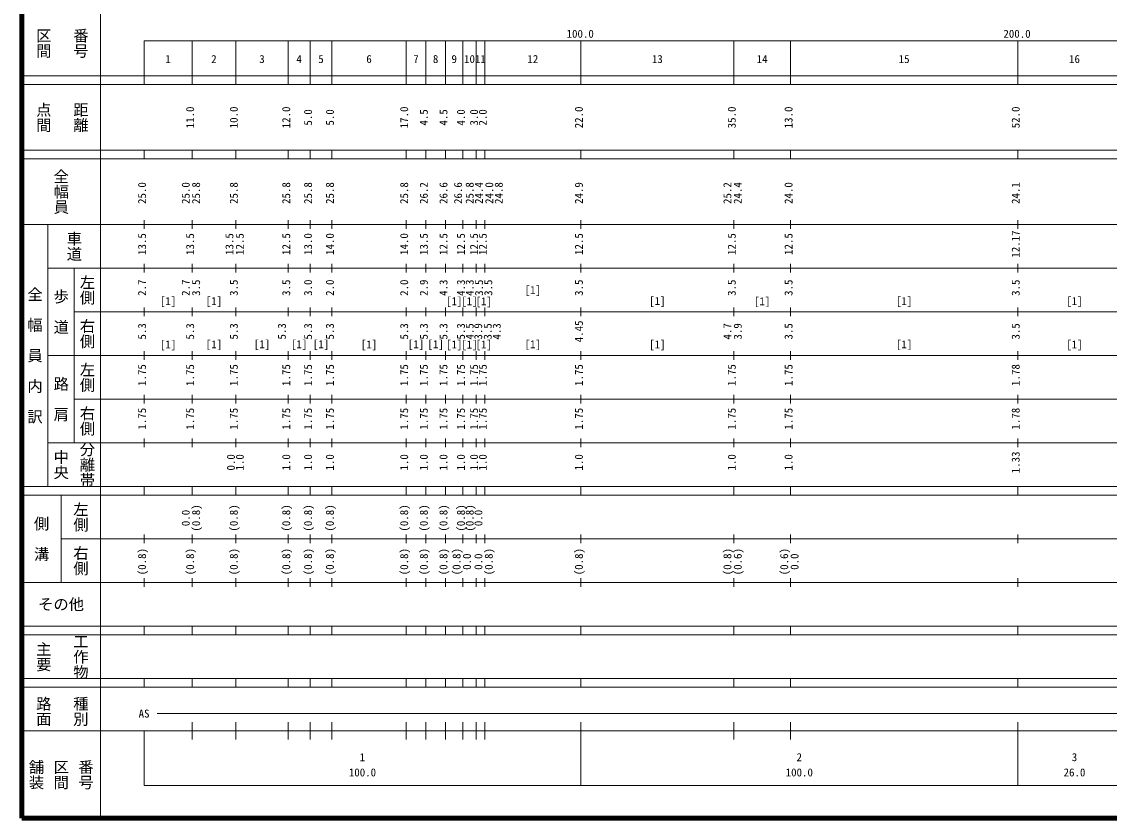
# Model space of a CAD drawing. Units: millimetres on the paper, enlarged 1000 times. Extents: x 40000 to 680000, y 20000 to 380000.
# Drawn here: x 40000 to 288958, y 20000 to 202409 of the extents above; entities that cross this region are included whole.
import ezdxf
from ezdxf.enums import TextEntityAlignment as Align

# ---------------------------------------------------------------- set-up
doc = ezdxf.new("R2010")
doc.units = ezdxf.units.MM
doc.header["$LTSCALE"] = 1000
doc.layers.add('M-TTL', color=2, linetype='Continuous', lineweight=140)
doc.layers.add('M-TTL-BAND', color=7, linetype='Continuous', lineweight=13)
doc.styles.add('@ＭＳ ゴシック', font='')
doc.styles.add('ＭＳ ゴシック', font='')
doc.styles.get('@ＭＳ ゴシック').set_extended_font_data('@MS Gothic')
doc.styles.get('ＭＳ ゴシック').set_extended_font_data('MS Gothic')

msp = doc.modelspace()

# ---------------------------------------------------------------- linework, layer by layer
at = {"layer": 'M-TTL'}
for p, q in [((40000, 380000), (40000, 20000)), ((40000, 20000), (680000, 20000))]:
    msp.add_line(p, q, dxfattribs=at)
at = {"layer": 'M-TTL-BAND'}
for p, q in [((58000, 370000), (58000, 20000)), ((68000, 198000), (579000, 198000)), ((68000, 198000), (68000, 188000)), ((79000, 188000), (79000, 198000)), ((89000, 188000), (89000, 198000)), ((101000, 188000), (101000, 198000)), ((106000, 188000), (106000, 198000)), ((111000, 188000), (111000, 198000)), ((128000, 188000), (128000, 198000)), ((132500, 188000), (132500, 198000)), ((137000, 188000), (137000, 198000)), ((141000, 188000), (141000, 198000)), ((144000, 188000), (144000, 198000)), ((146000, 188000), (146000, 198000)), ((168000, 188000), (168000, 198000)), ((203000, 188000), (203000, 198000)), ((216000, 188000), (216000, 198000)), ((268000, 188000), (268000, 198000)), ((40000, 190000), (579000, 190000)), ((40000, 188000), (579000, 188000)), ((40000, 173000), (579000, 173000)), ((68000, 171000), (68000, 173000)), ((79000, 171000), (79000, 173000)), ((89000, 171000), (89000, 173000)), ((101000, 171000), (101000, 173000)), ((106000, 171000), (106000, 173000)), ((111000, 171000), (111000, 173000)), ((128000, 171000), (128000, 173000)), ((132500, 171000), (132500, 173000)), ((137000, 171000), (137000, 173000)), ((141000, 171000), (141000, 173000)), ((144000, 171000), (144000, 173000)), ((146000, 171000), (146000, 173000)), ((168000, 171000), (168000, 173000)), ((203000, 171000), (203000, 173000)), ((216000, 171000), (216000, 173000)), ((268000, 171000), (268000, 173000)), ((40000, 171000), (579000, 171000)), ((68000, 155000), (68000, 157000)), ((79000, 155000), (79000, 157000)), ((89000, 155000), (89000, 157000)), ((101000, 155000), (101000, 157000)), ((106000, 155000), (106000, 157000)), ((111000, 155000), (111000, 157000)), ((128000, 155000), (128000, 157000)), ((132500, 155000), (132500, 157000)), ((137000, 155000), (137000, 157000)), ((141000, 155000), (141000, 157000)), ((144000, 155000), (144000, 157000)), ((146000, 155000), (146000, 157000)), ((168000, 155000), (168000, 157000)), ((203000, 155000), (203000, 157000)), ((216000, 155000), (216000, 157000)), ((268000, 155000), (268000, 157000)), ((40000, 156000), (579000, 156000)), ((46000, 96000), (46000, 156000)), ((68000, 145000), (68000, 147000)), ((79000, 145000), (79000, 147000)), ((89000, 145000), (89000, 147000)), ((101000, 145000), (101000, 147000)), ((106000, 145000), (106000, 147000)), ((111000, 145000), (111000, 147000)), ((128000, 145000), (128000, 147000)), ((132500, 145000), (132500, 147000)), ((137000, 145000), (137000, 147000)), ((141000, 145000), (141000, 147000)), ((144000, 145000), (144000, 147000)), ((146000, 145000), (146000, 147000)), ((168000, 145000), (168000, 147000)), ((203000, 145000), (203000, 147000)), ((216000, 145000), (216000, 147000)), ((268000, 145000), (268000, 147000)), ((46000, 146000), (579000, 146000)), ((52000, 146000), (52000, 106000)), ((68000, 135000), (68000, 137000)), ((79000, 135000), (79000, 137000)), ((89000, 135000), (89000, 137000)), ((101000, 135000), (101000, 137000)), ((106000, 135000), (106000, 137000)), ((111000, 135000), (111000, 137000)), ((128000, 135000), (128000, 137000)), ((132500, 135000), (132500, 137000)), ((137000, 135000), (137000, 137000)), ((141000, 135000), (141000, 137000)), ((144000, 135000), (144000, 137000)), ((146000, 135000), (146000, 137000)), ((168000, 135000), (168000, 137000)), ((203000, 135000), (203000, 137000)), ((216000, 135000), (216000, 137000)), ((268000, 135000), (268000, 137000)), ((52000, 136000), (579000, 136000)), ((68000, 125000), (68000, 127000)), ((79000, 125000), (79000, 127000)), ((89000, 125000), (89000, 127000)), ((101000, 125000), (101000, 127000)), ((106000, 125000), (106000, 127000)), ((111000, 125000), (111000, 127000)), ((128000, 125000), (128000, 127000)), ((132500, 125000), (132500, 127000)), ((137000, 125000), (137000, 127000)), ((141000, 125000), (141000, 127000)), ((144000, 125000), (144000, 127000)), ((146000, 125000), (146000, 127000)), ((168000, 125000), (168000, 127000)), ((203000, 125000), (203000, 127000)), ((216000, 125000), (216000, 127000)), ((268000, 125000), (268000, 127000)), ((46000, 126000), (579000, 126000)), ((52000, 116000), (579000, 116000)), ((68000, 115000), (68000, 117000)), ((79000, 115000), (79000, 117000)), ((89000, 115000), (89000, 117000)), ((101000, 115000), (101000, 117000)), ((106000, 115000), (106000, 117000)), ((111000, 115000), (111000, 117000)), ((128000, 115000), (128000, 117000)), ((132500, 115000), (132500, 117000)), ((137000, 115000), (137000, 117000)), ((141000, 115000), (141000, 117000)), ((144000, 115000), (144000, 117000)), ((146000, 115000), (146000, 117000)), ((168000, 115000), (168000, 117000)), ((203000, 115000), (203000, 117000)), ((216000, 115000), (216000, 117000)), ((268000, 115000), (268000, 117000)), ((46000, 106000), (579000, 106000)), ((68000, 105000), (68000, 107000)), ((79000, 105000), (79000, 107000)), ((89000, 105000), (89000, 107000)), ((101000, 105000), (101000, 107000)), ((106000, 105000), (106000, 107000)), ((111000, 105000), (111000, 107000)), ((128000, 105000), (128000, 107000)), ((132500, 105000), (132500, 107000)), ((137000, 105000), (137000, 107000)), ((141000, 105000), (141000, 107000)), ((144000, 105000), (144000, 107000)), ((146000, 105000), (146000, 107000)), ((168000, 105000), (168000, 107000)), ((203000, 105000), (203000, 107000)), ((216000, 105000), (216000, 107000)), ((268000, 105000), (268000, 107000)), ((40000, 96000), (579000, 96000)), ((68000, 94000), (68000, 96000)), ((79000, 94000), (79000, 96000)), ((89000, 94000), (89000, 96000)), ((101000, 94000), (101000, 96000)), ((106000, 94000), (106000, 96000)), ((111000, 94000), (111000, 96000)), ((128000, 94000), (128000, 96000)), ((132500, 94000), (132500, 96000)), ((137000, 94000), (137000, 96000)), ((141000, 94000), (141000, 96000)), ((144000, 94000), (144000, 96000)), ((146000, 94000), (146000, 96000)), ((168000, 94000), (168000, 96000)), ((203000, 94000), (203000, 96000)), ((216000, 94000), (216000, 96000)), ((268000, 94000), (268000, 96000)), ((40000, 94000), (579000, 94000)), ((49000, 94000), (49000, 74000)), ((68000, 83000), (68000, 85000)), ((79000, 83000), (79000, 85000)), ((89000, 83000), (89000, 85000)), ((101000, 83000), (101000, 85000)), ((106000, 83000), (106000, 85000)), ((111000, 83000), (111000, 85000)), ((128000, 83000), (128000, 85000)), ((132500, 83000), (132500, 85000)), ((137000, 83000), (137000, 85000)), ((141000, 83000), (141000, 85000)), ((144000, 83000), (144000, 85000)), ((146000, 83000), (146000, 85000)), ((168000, 83000), (168000, 85000)), ((203000, 83000), (203000, 85000)), ((216000, 83000), (216000, 85000)), ((268000, 83000), (268000, 85000)), ((49000, 84000), (579000, 84000)), ((68000, 73000), (68000, 75000)), ((79000, 73000), (79000, 75000)), ((89000, 73000), (89000, 75000)), ((101000, 73000), (101000, 75000)), ((106000, 73000), (106000, 75000)), ((111000, 73000), (111000, 75000)), ((128000, 73000), (128000, 75000)), ((132500, 73000), (132500, 75000)), ((137000, 73000), (137000, 75000)), ((141000, 73000), (141000, 75000)), ((144000, 73000), (144000, 75000)), ((146000, 73000), (146000, 75000)), ((168000, 73000), (168000, 75000)), ((203000, 73000), (203000, 75000)), ((216000, 73000), (216000, 75000)), ((268000, 73000), (268000, 75000)), ((40000, 74000), (579000, 74000)), ((40000, 64000), (579000, 64000)), ((68000, 62000), (68000, 64000)), ((79000, 62000), (79000, 64000)), ((89000, 62000), (89000, 64000)), ((101000, 62000), (101000, 64000)), ((106000, 62000), (106000, 64000)), ((111000, 62000), (111000, 64000)), ((128000, 62000), (128000, 64000)), ((132500, 62000), (132500, 64000)), ((137000, 62000), (137000, 64000)), ((141000, 62000), (141000, 64000)), ((144000, 62000), (144000, 64000)), ((146000, 62000), (146000, 64000)), ((168000, 62000), (168000, 64000)), ((203000, 62000), (203000, 64000)), ((216000, 62000), (216000, 64000)), ((268000, 62000), (268000, 64000)), ((40000, 62000), (579000, 62000)), ((40000, 52000), (579000, 52000)), ((40000, 50000), (579000, 50000)), ((68000, 50000), (68000, 52000)), ((79000, 50000), (79000, 52000)), ((89000, 50000), (89000, 52000)), ((101000, 50000), (101000, 52000)), ((106000, 50000), (106000, 52000)), ((111000, 50000), (111000, 52000)), ((128000, 50000), (128000, 52000)), ((132500, 50000), (132500, 52000)), ((137000, 50000), (137000, 52000)), ((141000, 50000), (141000, 52000)), ((144000, 50000), (144000, 52000)), ((146000, 50000), (146000, 52000)), ((168000, 50000), (168000, 52000)), ((203000, 50000), (203000, 52000)), ((216000, 50000), (216000, 52000)), ((268000, 50000), (268000, 52000)), ((71000, 44000), (565000, 44000)), ((40000, 40000), (579000, 40000)), ((68000, 40000), (68000, 27500)), ((79000, 38000), (79000, 42000)), ((89000, 38000), (89000, 42000)), ((101000, 38000), (101000, 42000)), ((106000, 38000), (106000, 42000)), ((111000, 38000), (111000, 42000)), ((128000, 38000), (128000, 42000)), ((132500, 38000), (132500, 42000)), ((137000, 38000), (137000, 42000)), ((141000, 38000), (141000, 42000)), ((144000, 38000), (144000, 42000)), ((146000, 38000), (146000, 42000)), ((168000, 27500), (168000, 42000)), ((203000, 38000), (203000, 42000)), ((216000, 38000), (216000, 42000)), ((268000, 27500), (268000, 42000)), ((68000, 27500), (579000, 27500))]:
    msp.add_line(p, q, dxfattribs=at)

# ---------------------------------------------------------------- texts
at = {"layer": 'M-TTL-BAND', "style": '@ＭＳ ゴシック'}
for s, p in [('区間', (45000, 197500)), ('番号', (53500, 197500)), ('点間', (45000, 180500)), ('距離', (53500, 180500)), ('全幅員', (49000, 163500)), ('車道', (52000, 151000)), ('左側', (55000, 141000)), ('全\u3000幅\u3000員\u3000内\u3000訳', (43000, 126000)), ('歩\u3000道', (49000, 136000)), ('右側', (55000, 131000)), ('左側', (55000, 121000)), ('路\u3000肩', (49000, 116000)), ('右側', (55000, 111000)), ('分離帯', (55000, 101000)), ('中央', (49000, 101000)), ('左側', (53500, 89000)), ('側\u3000溝', (44500, 84000)), ('右側', (53500, 79000)), ('主要', (45000, 57000)), ('工作物', (53500, 57000)), ('路面', (45000, 44500)), ('種別', (53500, 44500)), ('舗装', (43333, 30000)), ('区間', (49000, 30000)), ('番号', (54667, 30000))]:
    msp.add_text(s, height=2566, rotation=270, dxfattribs=at).set_placement(p, align=Align.MIDDLE_CENTER)
at = {"layer": 'M-TTL-BAND', "style": 'ＭＳ ゴシック'}
for s, p in [('100.0', (167844, 198195)), ('200.0', (267844, 198195)), ('1', (73500, 192405)), ('2', (84000, 192405)), ('3', (95000, 192405)), ('4', (103500, 192405)), ('5', (108500, 192405)), ('6', (119500, 192405)), ('7', (130250, 192405)), ('8', (134750, 192405)), ('9', (139000, 192405)), ('10', (142500, 192405)), ('11', (145000, 192405)), ('12', (157000, 192405)), ('13', (185500, 192405)), ('14', (209500, 192405)), ('15', (242000, 192405)), ('16', (281000, 192405)), ('[1]', (157000, 139500)), ('[1]', (73500, 136974)), ('[1]', (84000, 136974)), ('[1]', (139000, 136949)), ('[1]', (142500, 136949)), ('[1]', (145767, 136916)), ('[1]', (185500, 136995)), ('[1]', (209500, 136933)), ('[1]', (242000, 136978)), ('[1]', (281000, 136977)), ('[1]', (73500, 127033)), ('[1]', (84000, 127074)), ('[1]', (95000, 127099)), ('[1]', (103500, 127099)), ('[1]', (108500, 127099)), ('[1]', (119500, 127047)), ('[1]', (130250, 127099)), ('[1]', (134750, 127099)), ('[1]', (139000, 127047)), ('[1]', (142500, 127022)), ('[1]', (145770, 127056)), ('[1]', (157000, 127089)), ('[1]', (185500, 127060)), ('[1]', (242000, 127080)), ('[1]', (281000, 127045)), ('AS', (68000, 42500)), ('2', (218000, 32523)), ('3', (281000, 32523)), ('1', (118000, 32523)), ('100.0', (118000, 29033)), ('100.0', (218000, 29033)), ('26.0', (281000, 29033))]:
    msp.add_text(s, height=1833, dxfattribs=at).set_placement(p, align=Align.BOTTOM_CENTER)
for s, p in [('11.0', (80000, 180500)), ('10.0', (90000, 180500)), ('12.0', (102000, 180500)), ('5.0', (107000, 180500)), ('5.0', (112000, 180500)), ('17.0', (129000, 180500)), ('4.5', (133500, 180500)), ('4.5', (138000, 180500)), ('4.0', (142000, 180500)), ('3.0', (145000, 180500)), ('2.0', (147000, 180500)), ('22.0', (169000, 180500)), ('35.0', (204000, 180500)), ('13.0', (217000, 180500)), ('52.0', (269000, 180500)), ('25.0', (69000, 163174)), ('25.0', (79000, 163174)), ('25.8', (81370, 163174)), ('25.8', (90000, 163174)), ('25.8', (102000, 163174)), ('25.8', (107000, 163174)), ('25.8', (112000, 163174)), ('25.8', (129000, 163174)), ('26.2', (133500, 163174)), ('26.6', (138000, 163174)), ('26.6', (141347, 163174)), ('25.8', (144000, 163174)), ('24.4', (146105, 163174)), ('24.0', (148484, 163174)), ('24.8', (150656, 163174)), ('24.9', (169000, 163174)), ('25.2', (203000, 163174)), ('24.4', (205370, 163174)), ('24.0', (217000, 163174)), ('24.1', (269000, 163174)), ('12.17', (269000, 151500)), ('13.5', (69000, 151500)), ('13.5', (80000, 151500)), ('13.5', (89000, 151500)), ('12.5', (91370, 151500)), ('12.5', (102000, 151500)), ('13.0', (107000, 151500)), ('14.0', (112000, 151500)), ('14.0', (129000, 151500)), ('13.5', (133500, 151500)), ('12.5', (138000, 151500)), ('12.5', (142000, 151500)), ('12.5', (145000, 151500)), ('12.5', (147000, 151500)), ('12.5', (169000, 151500)), ('12.5', (204000, 151500)), ('12.5', (217000, 151500)), ('2.7', (69000, 141500)), ('2.7', (79000, 141500)), ('3.5', (81370, 141500)), ('3.5', (90000, 141500)), ('3.5', (102000, 141500)), ('3.0', (107000, 141500)), ('2.0', (112000, 141500)), ('2.0', (129000, 141500)), ('2.9', (133500, 141500)), ('4.3', (138000, 141500)), ('4.3', (142000, 141500)), ('4.3', (144000, 141500)), ('3.5', (146143, 141500)), ('3.5', (148261, 141500)), ('3.5', (169000, 141500)), ('3.5', (204000, 141500)), ('3.5', (217000, 141500)), ('3.5', (269000, 141500)), ('5.3', (69000, 131500)), ('5.3', (80000, 131500)), ('5.3', (90000, 131500)), ('5.3', (101000, 131500)), ('5.3', (107000, 131500)), ('5.3', (112000, 131500)), ('5.3', (129000, 131500)), ('5.3', (133500, 131500)), ('5.3', (138000, 131500)), ('5.3', (142000, 131500)), ('4.5', (144000, 131500)), ('3.9', (145954, 131500)), ('3.5', (148126, 131500)), ('4.3', (150194, 131500)), ('4.45', (169000, 131500)), ('4.7', (203000, 131500)), ('3.9', (205370, 131500)), ('3.5', (217000, 131500)), ('3.5', (269000, 131500)), ('1.75', (69000, 121500)), ('1.75', (80000, 121500)), ('1.75', (90000, 121500)), ('1.75', (102000, 121500)), ('1.75', (107000, 121500)), ('1.75', (112000, 121500)), ('1.75', (129000, 121500)), ('1.75', (133500, 121500)), ('1.75', (138000, 121500)), ('1.75', (142000, 121500)), ('1.75', (145000, 121500)), ('1.75', (147000, 121500)), ('1.75', (169000, 121500)), ('1.75', (204000, 121500)), ('1.75', (217000, 121500)), ('1.78', (269000, 121500)), ('1.75', (69000, 111500)), ('1.75', (80000, 111500)), ('1.75', (90000, 111500)), ('1.75', (102000, 111500)), ('1.75', (107000, 111500)), ('1.75', (112000, 111500)), ('1.75', (129000, 111500)), ('1.75', (133500, 111500)), ('1.75', (138000, 111500)), ('1.75', (142000, 111500)), ('1.75', (145000, 111500)), ('1.75', (147000, 111500)), ('1.75', (169000, 111500)), ('1.75', (204000, 111500)), ('1.75', (217000, 111500)), ('1.78', (269000, 111500)), ('0.0', (89339, 101500)), ('1.0', (91370, 101500)), ('1.0', (102000, 101500)), ('1.0', (107000, 101500)), ('1.0', (112000, 101500)), ('1.0', (129000, 101500)), ('1.0', (133500, 101500)), ('1.0', (138000, 101500)), ('1.0', (142000, 101500)), ('1.0', (145000, 101500)), ('1.0', (147000, 101500)), ('1.0', (169000, 101500)), ('1.0', (204000, 101500)), ('1.0', (217000, 101500)), ('1.33', (269000, 101500)), ('0.0', (79000, 88764)), ('(0.8)', (81370, 88764)), ('(0.8)', (90000, 88764)), ('(0.8)', (102000, 88764)), ('(0.8)', (107000, 88764)), ('(0.8)', (112000, 88764)), ('(0.8)', (129000, 88764)), ('(0.8)', (133500, 88764)), ('(0.8)', (138000, 88764)), ('(0.8)', (142000, 88764)), ('(0.8)', (144000, 88764)), ('0.0', (146000, 88764)), ('(0.8)', (69000, 78764)), ('(0.8)', (80000, 78764)), ('(0.8)', (90000, 78764)), ('(0.8)', (102000, 78764)), ('(0.8)', (107000, 78764)), ('(0.8)', (112000, 78764)), ('(0.8)', (129000, 78764)), ('(0.8)', (133500, 78764)), ('(0.8)', (138000, 78764)), ('(0.8)', (141000, 78764)), ('0.0', (143370, 78764)), ('0.0', (146000, 78764)), ('(0.8)', (148370, 78764)), ('(0.8)', (169000, 78764)), ('(0.8)', (203000, 78764)), ('(0.6)', (205370, 78764)), ('(0.6)', (216000, 78764)), ('0.0', (218370, 78764))]:
    msp.add_text(s, height=1833, rotation=90, dxfattribs=at).set_placement(p, align=Align.BOTTOM_CENTER)
msp.add_text('その他', height=2566, dxfattribs=at).set_placement((49000, 69000), align=Align.MIDDLE_CENTER)

doc.saveas('drawing.dxf')
